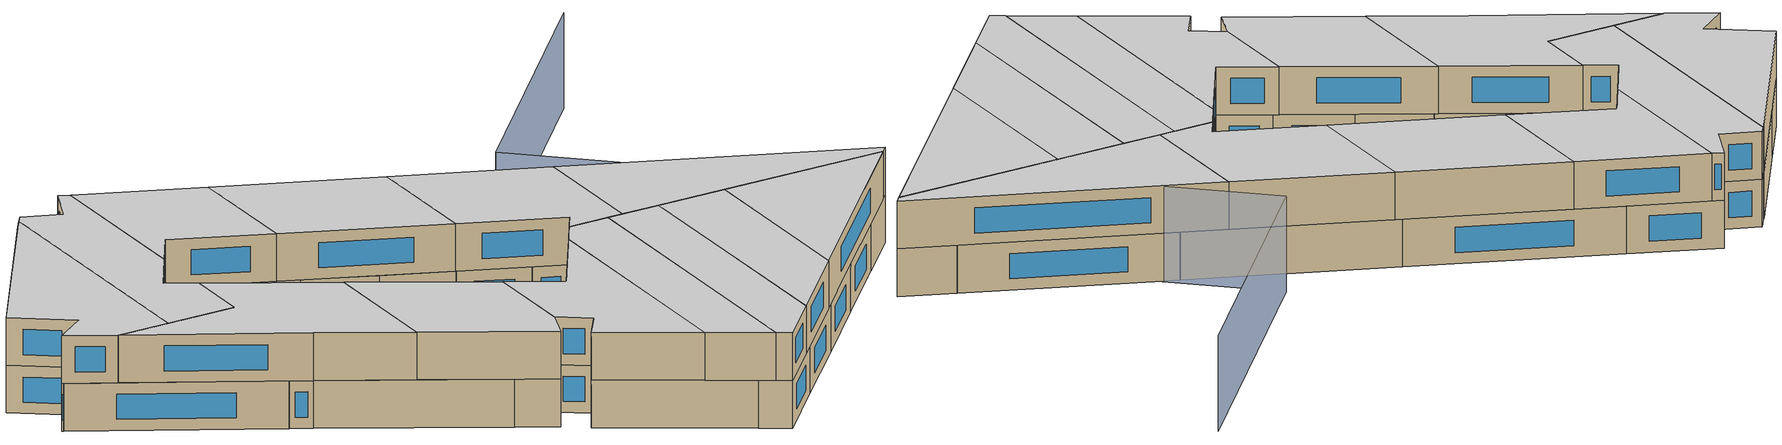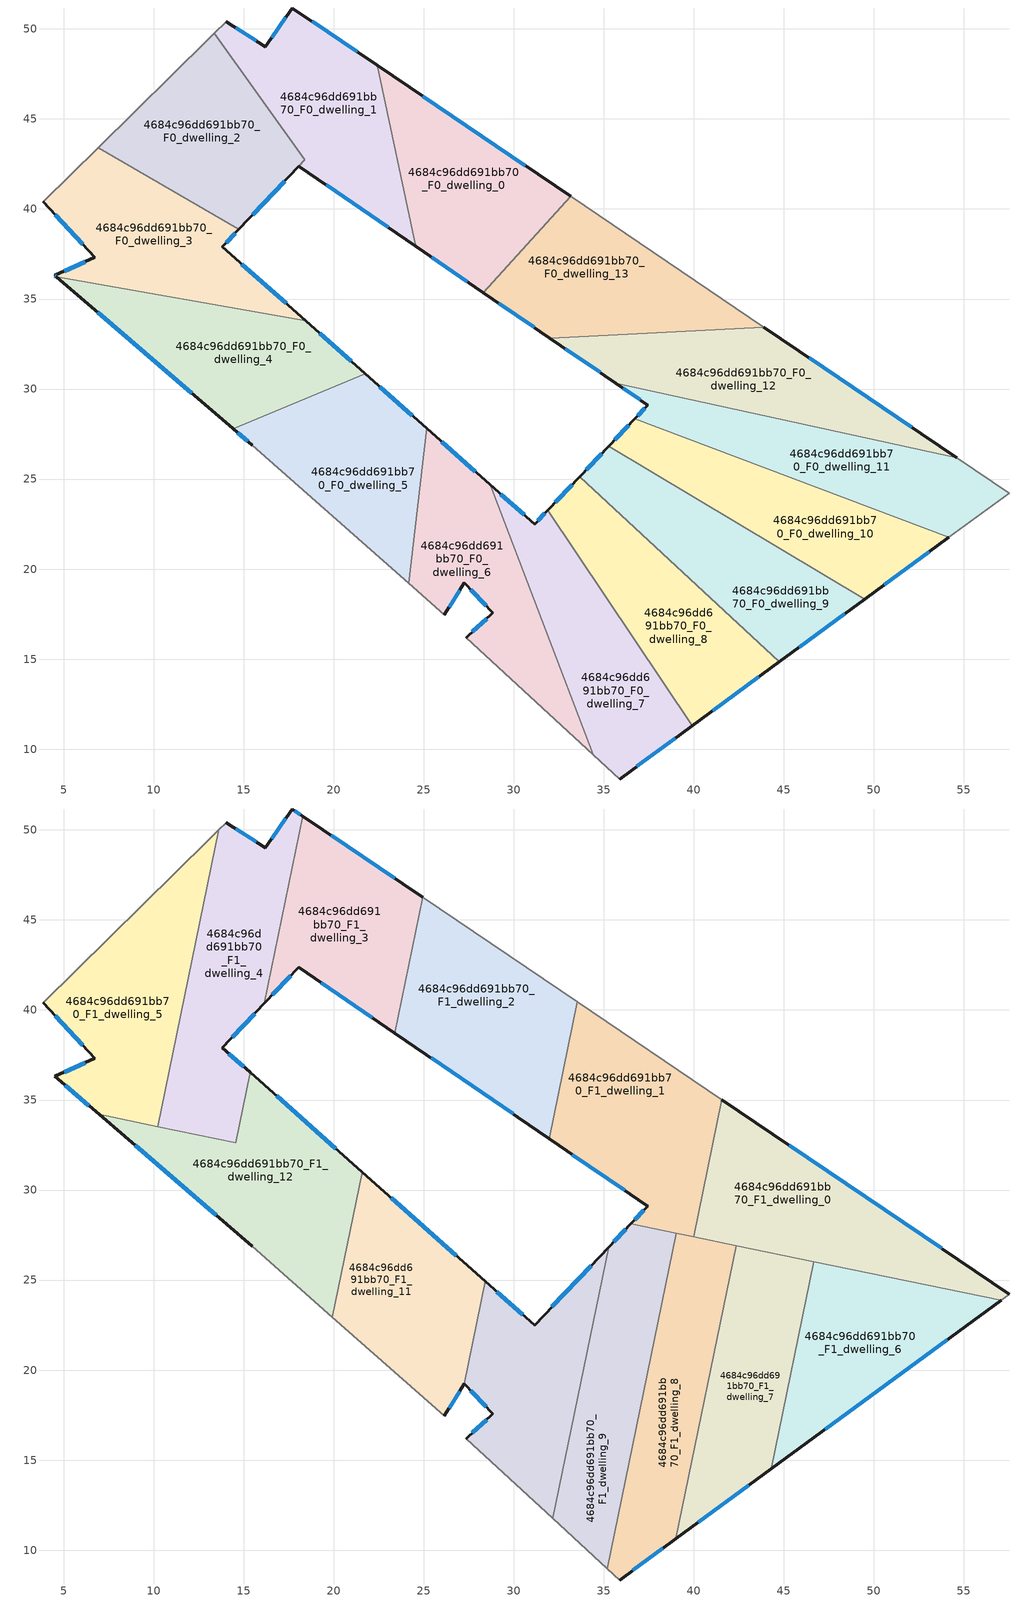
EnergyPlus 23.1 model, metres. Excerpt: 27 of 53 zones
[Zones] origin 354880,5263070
4684c96dd691bb70_F0_dwelling_0
 floor ground (EU_floor_Construction): 33.16,40.7 28.31,35.36 24.55,37.93 22.41,47.97 z0
 wall outside (EU_wall_Construction): 24.55,37.93 28.31,35.36 / 33.16,40.7 22.41,47.97 z0:3
 wall to 4684c96dd691bb70_F0_dwelling_1 (EU_wall_Construction): 22.41,47.97 24.55,37.93 z0:3
 wall to 4684c96dd691bb70_F0_dwelling_13 (EU_wall_Construction): 28.31,35.36 33.16,40.7 z0:3
 window (EU_Window_Construction): 25.44,37.33 27.42,35.96 / 30.64,42.41 24.94,46.26 z0.7:2.3
4684c96dd691bb70_F0_dwelling_1
 floor ground (EU_floor_Construction): 22.41,47.97 24.55,37.93 18.05,42.38 18.39,42.74 13.36,49.75 14.04,50.4 16.2,49.01 17.7,51.16 z0
 wall outside (EU_wall_Construction): 22.41,47.97 17.7,51.16 16.2,49.01 14.04,50.4 / 18.05,42.38 24.55,37.93 z0:3
 wall adiabatic (EU_wall_Construction): 14.04,50.4 13.36,49.75 z0:3
 wall to 4684c96dd691bb70_F0_dwelling_2 (EU_wall_Construction): 13.36,49.75 18.39,42.74 18.05,42.38 z0:3
 window (EU_Window_Construction): 15.7,49.33 14.55,50.07 / 17.35,50.66 16.55,49.51 / 21.31,48.72 18.8,50.41 / 19.58,41.33 23.03,38.97 z0.7:2.3
4684c96dd691bb70_F0_dwelling_10
 floor ground (EU_floor_Construction): 54.16,21.76 49.49,18.33 35.26,26.81 36.72,28.35 z0
 wall outside (EU_wall_Construction): 36.72,28.35 35.26,26.81 / 49.49,18.33 54.16,21.76 z0:3
 wall to 4684c96dd691bb70_F0_dwelling_11 (EU_wall_Construction): 54.16,21.76 36.72,28.35 z0:3
 wall to 4684c96dd691bb70_F0_dwelling_9 (EU_wall_Construction): 35.26,26.81 49.49,18.33 z0:3
 window (EU_Window_Construction): 36.38,27.99 35.6,27.17 / 50.58,19.14 53.06,20.96 z0.7:2.3
4684c96dd691bb70_F0_dwelling_11
 floor ground (EU_floor_Construction): 54.6,26.19 57.51,24.22 54.16,21.76 36.72,28.35 37.44,29.11 35.65,30.33 z0
 wall outside (EU_wall_Construction): 35.65,30.33 37.44,29.11 36.72,28.35 z0:3
 wall to 4684c96dd691bb70_F0_dwelling_12 (EU_wall_Construction): 54.6,26.19 35.65,30.33 z0:3
 wall adiabatic (EU_wall_Construction): 54.16,21.76 57.51,24.22 54.6,26.19 z0:3
 window (EU_Window_Construction): 37.27,28.93 36.89,28.53 / 36.07,30.05 37.02,29.4 z0.7:2.3
4684c96dd691bb70_F0_dwelling_12
 floor ground (EU_floor_Construction): 54.6,26.19 35.65,30.33 32.01,32.83 43.89,33.44 z0
 wall outside (EU_wall_Construction): 32.01,32.83 35.65,30.33 / 54.6,26.19 43.89,33.44 z0:3
 wall to 4684c96dd691bb70_F0_dwelling_13 (EU_wall_Construction): 43.89,33.44 32.01,32.83 z0:3
 window (EU_Window_Construction): 32.86,32.24 34.8,30.92 / 52.09,27.89 46.41,31.74 z0.7:2.3
4684c96dd691bb70_F0_dwelling_13
 floor ground (EU_floor_Construction): 43.89,33.44 32.01,32.83 28.31,35.36 33.16,40.7 z0
 wall outside (EU_wall_Construction): 28.31,35.36 32.01,32.83 z0:3
 wall adiabatic (EU_wall_Construction): 43.89,33.44 33.16,40.7 z0:3
 window (EU_Window_Construction): 29.17,34.77 31.14,33.42 z0.7:2.3
 ceiling adiabatic (EU_roof_Construction): 41.2,33.3 41.56,35.02 33.53,40.45 31.97,32.85 32.01,32.83 z3
4684c96dd691bb70_F0_dwelling_2
 floor ground (EU_floor_Construction): 13.36,49.75 18.39,42.74 14.73,38.87 6.91,43.4 13.06,49.46 z0
 wall outside (EU_wall_Construction): 14.73,38.87 18.05,42.38 z0:3
 wall to 4684c96dd691bb70_F0_dwelling_3 (EU_wall_Construction): 6.91,43.4 14.73,38.87 z0:3
 wall adiabatic (EU_wall_Construction): 13.36,49.75 13.06,49.46 6.91,43.4 z0:3
 window (EU_Window_Construction): 15.51,39.69 17.27,41.55 z0.7:2.3
4684c96dd691bb70_F0_dwelling_3
 floor ground (EU_floor_Construction): 14.73,38.87 13.82,37.9 18.44,33.79 4.59,36.24 4.5,36.32 6.72,37.31 3.87,40.4 6.91,43.4 z0
 wall outside (EU_wall_Construction): 3.87,40.4 6.72,37.31 4.5,36.32 4.59,36.24 / 18.44,33.79 13.82,37.9 14.73,38.87 z0:3
 wall adiabatic (EU_wall_Construction): 6.91,43.4 3.87,40.4 z0:3
 wall to 4684c96dd691bb70_F0_dwelling_4 (EU_wall_Construction): 4.59,36.24 18.44,33.79 z0:3
 window (EU_Window_Construction): 4.54,39.67 6.05,38.04 / 14.03,38.13 14.52,38.64 / 17.36,34.76 14.9,36.94 / 4.52,36.3 4.57,36.26 / 6.2,37.08 5.02,36.55 z0.7:2.3
4684c96dd691bb70_F0_dwelling_4
 floor ground (EU_floor_Construction): 18.44,33.79 21.75,30.85 14.43,27.78 4.59,36.24 z0
 wall outside (EU_wall_Construction): 21.75,30.85 18.44,33.79 / 4.59,36.24 14.43,27.78 z0:3
 wall to 4684c96dd691bb70_F0_dwelling_5 (EU_wall_Construction): 14.43,27.78 21.75,30.85 z0:3
 window (EU_Window_Construction): 20.97,31.54 19.22,33.1 / 6.9,34.26 12.12,29.77 z0.7:2.3
4684c96dd691bb70_F0_dwelling_5
 floor ground (EU_floor_Construction): 25.16,27.82 24.16,19.21 15.47,26.89 14.43,27.78 21.75,30.85 z0
 wall outside (EU_wall_Construction): 25.16,27.82 21.75,30.85 / 14.43,27.78 15.47,26.89 z0:3
 wall to 4684c96dd691bb70_F0_dwelling_6 (EU_wall_Construction): 24.16,19.21 25.16,27.82 z0:3
 wall adiabatic (EU_wall_Construction): 15.47,26.89 24.16,19.21 z0:3
 window (EU_Window_Construction): 24.36,28.53 22.55,30.14 / 14.67,27.57 15.22,27.1 z0.7:2.3
4684c96dd691bb70_F0_dwelling_6
 floor ground (EU_floor_Construction): 28.7,24.67 34.42,9.68 27.36,16.2 28.83,17.58 27.24,19.24 26.14,17.46 24.16,19.21 25.16,27.82 z0
 wall outside (EU_wall_Construction): 28.7,24.67 25.16,27.82 / 26.14,17.46 27.24,19.24 28.83,17.58 27.36,16.2 z0:3
 wall adiabatic (EU_wall_Construction): 24.16,19.21 26.14,17.46 / 27.36,16.2 34.42,9.68 z0:3
 wall to 4684c96dd691bb70_F0_dwelling_7 (EU_wall_Construction): 34.42,9.68 28.7,24.67 z0:3
 window (EU_Window_Construction): 27.87,25.41 25.99,27.08 / 28.48,17.26 27.7,16.52 / 27.62,18.85 28.46,17.97 / 26.4,17.88 26.98,18.82 z0.7:2.3
4684c96dd691bb70_F0_dwelling_7
 floor ground (EU_floor_Construction): 31.9,23.28 39.91,11.31 35.87,8.34 34.42,9.68 28.7,24.67 31.15,22.49 z0
 wall outside (EU_wall_Construction): 31.9,23.28 31.15,22.49 28.7,24.67 / 35.87,8.34 39.91,11.31 z0:3
 wall to 4684c96dd691bb70_F0_dwelling_8 (EU_wall_Construction): 39.91,11.31 31.9,23.28 z0:3
 wall adiabatic (EU_wall_Construction): 34.42,9.68 35.87,8.34 z0:3
 window (EU_Window_Construction): 30.58,23.01 29.28,24.16 / 31.72,23.09 31.33,22.68 / 36.82,9.04 38.96,10.61 z0.7:2.3
4684c96dd691bb70_F0_dwelling_8
 floor ground (EU_floor_Construction): 44.74,14.85 39.91,11.31 31.9,23.28 33.66,25.13 z0
 wall outside (EU_wall_Construction): 33.66,25.13 31.9,23.28 / 39.91,11.31 44.74,14.85 z0:3
 wall to 4684c96dd691bb70_F0_dwelling_9 (EU_wall_Construction): 44.74,14.85 33.66,25.13 z0:3
 window (EU_Window_Construction): 33.25,24.7 32.31,23.71 / 41.05,12.14 43.61,14.02 z0.7:2.3
4684c96dd691bb70_F0_dwelling_9
 floor ground (EU_floor_Construction): 49.49,18.33 44.74,14.85 33.66,25.13 35.26,26.81 z0
 wall outside (EU_wall_Construction): 35.26,26.81 33.66,25.13 / 44.74,14.85 49.49,18.33 z0:3
 window (EU_Window_Construction): 34.88,26.42 34.04,25.53 / 45.86,15.67 48.37,17.51 z0.7:2.3
4684c96dd691bb70_F1_dwelling_0
 floor to 4684c96dd691bb70_F0_dwelling_12 (EU_floor_Construction): 54.6,26.19 40.38,29.3 41.2,33.3 43.89,33.44 z3
 floor to 4684c96dd691bb70_F0_dwelling_11 (EU_floor_Construction): 54.6,26.19 57.51,24.22 57.06,23.89 39.99,27.4 40.38,29.3 z3
 floor to 4684c96dd691bb70_F0_dwelling_13 (EU_floor_Construction): 43.89,33.44 41.2,33.3 41.56,35.02 z3
 wall outside (EU_wall_Construction): 57.51,24.22 41.56,35.02 z3:6
 wall to 4684c96dd691bb70_F1_dwelling_1 (EU_wall_Construction): 41.56,35.02 39.99,27.4 z3:6
 wall adiabatic (EU_wall_Construction): 57.06,23.89 57.51,24.22 z3:6
 wall to 4684c96dd691bb70_F1_dwelling_6 (EU_wall_Construction): 46.66,26.03 57.06,23.89 z3:6
 wall to 4684c96dd691bb70_F1_dwelling_8 (EU_wall_Construction): 39.99,27.4 42.35,26.92 z3:6
 wall to 4684c96dd691bb70_F1_dwelling_7 (EU_wall_Construction): 42.35,26.92 46.66,26.03 z3:6
 window (EU_Window_Construction): 53.77,26.76 45.3,32.48 z3.7:5.3
 ceiling to 4684c96dd691bb70_F2_dwelling_0 (EU_floor_Construction): 57.51,24.22 41.56,35.02 39.99,27.4 57.06,23.89 z6
4684c96dd691bb70_F1_dwelling_1
 floor adiabatic (EU_floor_Construction): 41.56,35.02 41.2,33.3 32.01,32.83 31.97,32.85 33.53,40.45 z3
 floor to 4684c96dd691bb70_F0_dwelling_12 (EU_floor_Construction): 41.2,33.3 40.38,29.3 35.65,30.33 32.01,32.83 z3
 floor to 4684c96dd691bb70_F0_dwelling_11 (EU_floor_Construction): 40.38,29.3 39.99,27.4 38.31,27.75 36.72,28.35 37.44,29.11 35.65,30.33 z3
 floor to 4684c96dd691bb70_F0_dwelling_10 (EU_floor_Construction): 38.31,27.75 36.5,28.12 36.72,28.35 z3
 wall outside (EU_wall_Construction): 31.97,32.85 37.44,29.11 36.5,28.12 z3:6
 wall to 4684c96dd691bb70_F1_dwelling_2 (EU_wall_Construction): 33.53,40.45 31.97,32.85 z3:6
 wall adiabatic (EU_wall_Construction): 41.56,35.02 33.53,40.45 z3:6
 wall to 4684c96dd691bb70_F1_dwelling_9 (EU_wall_Construction): 36.5,28.12 39.01,27.6 z3:6
 wall to 4684c96dd691bb70_F1_dwelling_8 (EU_wall_Construction): 39.01,27.6 39.99,27.4 z3:6
 window (EU_Window_Construction): 37.22,28.88 36.72,28.35 / 33.26,31.97 36.16,29.99 z3.7:5.3
 ceiling to 4684c96dd691bb70_F2_dwelling_1 (EU_floor_Construction): 39.99,27.4 41.56,35.02 33.53,40.45 31.97,32.85 37.44,29.11 36.5,28.12 z6
4684c96dd691bb70_F1_dwelling_10
 floor to 4684c96dd691bb70_F0_dwelling_6 (EU_floor_Construction): 28.7,24.67 32.68,14.26 32.16,11.76 27.36,16.2 28.83,17.58 27.24,19.24 28.41,24.93 z3
 floor to 4684c96dd691bb70_F0_dwelling_7 (EU_floor_Construction): 31.9,23.28 33.91,20.26 32.68,14.26 28.7,24.67 31.15,22.49 z3
 floor to 4684c96dd691bb70_F0_dwelling_8 (EU_floor_Construction): 34.71,24.15 33.91,20.26 31.9,23.28 33.66,25.13 z3
 floor to 4684c96dd691bb70_F0_dwelling_9 (EU_floor_Construction): 35.26,26.81 34.71,24.15 33.66,25.13 z3
 wall outside (EU_wall_Construction): 27.24,19.24 28.83,17.58 27.36,16.2 / 35.26,26.82 31.15,22.49 28.41,24.93 z3:6
 wall adiabatic (EU_wall_Construction): 27.36,16.2 32.16,11.76 z3:6
 wall to 4684c96dd691bb70_F1_dwelling_11 (EU_wall_Construction): 28.41,24.93 27.24,19.24 z3:6
 wall to 4684c96dd691bb70_F1_dwelling_9 (EU_wall_Construction): 32.16,11.76 35.26,26.82 z3:6
 window (EU_Window_Construction): 28.48,17.26 27.7,16.52 / 27.62,18.85 28.46,17.97 / 30.51,23.07 29.06,24.36 / 34.3,25.8 32.12,23.51 z3.7:5.3
 ceiling to 4684c96dd691bb70_F2_dwelling_10 (EU_floor_Construction): 32.16,11.76 35.26,26.82 31.15,22.49 28.41,24.93 27.24,19.24 28.83,17.58 27.36,16.2 z6
4684c96dd691bb70_F1_dwelling_11
 floor to 4684c96dd691bb70_F0_dwelling_5 (EU_floor_Construction): 25.16,27.82 24.16,19.21 19.93,22.95 21.54,30.76 21.75,30.85 z3
 floor to 4684c96dd691bb70_F0_dwelling_6 (EU_floor_Construction): 28.41,24.93 27.24,19.24 26.14,17.46 24.16,19.21 25.16,27.82 z3
 floor to 4684c96dd691bb70_F0_dwelling_4 (EU_floor_Construction): 21.75,30.85 21.54,30.76 21.59,31 z3
 wall outside (EU_wall_Construction): 28.41,24.93 21.59,31 / 26.14,17.46 27.24,19.24 z3:6
 wall adiabatic (EU_wall_Construction): 19.93,22.95 26.14,17.46 z3:6
 wall to 4684c96dd691bb70_F1_dwelling_12 (EU_wall_Construction): 21.59,31 19.93,22.95 z3:6
 window (EU_Window_Construction): 26.81,26.35 23.19,29.57 / 26.4,17.88 26.98,18.82 z3.7:5.3
 ceiling to 4684c96dd691bb70_F2_dwelling_11 (EU_floor_Construction): 27.24,19.24 28.41,24.93 21.59,31 19.93,22.95 26.14,17.46 z6
4684c96dd691bb70_F1_dwelling_12
 floor to 4684c96dd691bb70_F0_dwelling_4 (EU_floor_Construction): 18.44,33.79 21.59,31 21.54,30.76 14.43,27.78 6.97,34.2 14.56,32.63 14.93,34.42 z3
 floor to 4684c96dd691bb70_F0_dwelling_5 (EU_floor_Construction): 21.54,30.76 19.93,22.95 15.47,26.89 14.43,27.78 z3
 floor to 4684c96dd691bb70_F0_dwelling_3 (EU_floor_Construction): 18.44,33.79 14.93,34.42 15.36,36.53 z3
 wall outside (EU_wall_Construction): 6.97,34.2 15.47,26.89 / 21.59,31 15.36,36.53 z3:6
 wall to 4684c96dd691bb70_F1_dwelling_4 (EU_wall_Construction): 15.36,36.53 14.56,32.63 10.24,33.52 z3:6
 wall adiabatic (EU_wall_Construction): 15.47,26.89 19.93,22.95 z3:6
 wall to 4684c96dd691bb70_F1_dwelling_5 (EU_wall_Construction): 10.24,33.52 6.97,34.2 z3:6
 window (EU_Window_Construction): 8.96,32.48 13.47,28.6 / 20.12,32.3 16.82,35.23 z3.7:5.3
 ceiling to 4684c96dd691bb70_F2_dwelling_12 (EU_floor_Construction): 19.93,22.95 21.59,31 15.36,36.53 14.56,32.63 6.97,34.2 15.47,26.89 z6
4684c96dd691bb70_F1_dwelling_2
 floor to 4684c96dd691bb70_F0_dwelling_0 (EU_floor_Construction): 33.16,40.7 28.31,35.36 24.55,37.93 23.88,41.09 24.95,46.26 z3
 floor to 4684c96dd691bb70_F0_dwelling_1 (EU_floor_Construction): 23.88,41.09 24.55,37.93 23.4,38.72 z3
 floor to 4684c96dd691bb70_F0_dwelling_13 (EU_floor_Construction): 33.53,40.45 31.97,32.85 28.31,35.36 33.16,40.7 z3
 wall outside (EU_wall_Construction): 23.4,38.72 31.97,32.85 z3:6
 wall to 4684c96dd691bb70_F1_dwelling_3 (EU_wall_Construction): 24.95,46.26 23.4,38.72 z3:6
 wall adiabatic (EU_wall_Construction): 33.53,40.45 24.95,46.26 z3:6
 window (EU_Window_Construction): 25.41,37.34 29.96,34.23 z3.7:5.3
 ceiling to 4684c96dd691bb70_F2_dwelling_2 (EU_floor_Construction): 31.97,32.85 33.53,40.45 24.95,46.26 23.4,38.72 z6
4684c96dd691bb70_F1_dwelling_3
 floor to 4684c96dd691bb70_F0_dwelling_1 (EU_floor_Construction): 22.41,47.97 23.88,41.09 23.4,38.72 18.05,42.38 18.39,42.74 17.03,44.64 18.29,50.76 z3
 floor to 4684c96dd691bb70_F0_dwelling_0 (EU_floor_Construction): 24.95,46.26 23.88,41.09 22.41,47.97 z3
 floor to 4684c96dd691bb70_F0_dwelling_2 (EU_floor_Construction): 17.03,44.64 18.39,42.74 16.15,40.37 z3
 wall outside (EU_wall_Construction): 16.15,40.37 18.05,42.38 23.4,38.72 / 24.95,46.26 18.29,50.76 z3:6
 wall to 4684c96dd691bb70_F1_dwelling_4 (EU_wall_Construction): 18.29,50.76 16.15,40.37 z3:6
 window (EU_Window_Construction): 16.6,40.84 17.61,41.91 / 23.38,47.31 19.85,49.7 / 19.31,41.52 22.14,39.58 z3.7:5.3
 ceiling to 4684c96dd691bb70_F2_dwelling_3 (EU_floor_Construction): 23.4,38.72 24.95,46.26 18.29,50.76 16.15,40.37 18.05,42.38 z6
4684c96dd691bb70_F1_dwelling_4
 floor to 4684c96dd691bb70_F0_dwelling_2 (EU_floor_Construction): 13.53,49.53 17.03,44.64 16.15,40.37 14.73,38.87 11.7,40.62 z3
 floor to 4684c96dd691bb70_F0_dwelling_1 (EU_floor_Construction): 18.29,50.76 17.03,44.64 13.53,49.53 13.63,50 14.04,50.4 16.2,49.01 17.7,51.16 z3
 floor to 4684c96dd691bb70_F0_dwelling_3 (EU_floor_Construction): 14.73,38.87 13.82,37.9 15.36,36.53 14.93,34.42 10.58,35.18 11.7,40.62 z3
 floor to 4684c96dd691bb70_F0_dwelling_4 (EU_floor_Construction): 14.93,34.42 14.56,32.63 10.24,33.52 10.58,35.18 z3
 wall outside (EU_wall_Construction): 18.29,50.76 17.7,51.16 16.2,49.01 14.04,50.4 / 15.36,36.53 13.82,37.9 16.15,40.37 z3:6
 wall to 4684c96dd691bb70_F1_dwelling_5 (EU_wall_Construction): 13.63,50 10.24,33.52 z3:6
 wall adiabatic (EU_wall_Construction): 14.04,50.4 13.63,50 z3:6
 window (EU_Window_Construction): 18.15,50.86 17.84,51.07 / 14.37,38.48 15.6,39.79 / 15,36.85 14.18,37.58 / 15.7,49.33 14.55,50.07 / 17.35,50.66 16.55,49.51 z3.7:5.3
 ceiling to 4684c96dd691bb70_F2_dwelling_4 (EU_floor_Construction): 14.56,32.63 15.36,36.53 13.82,37.9 16.15,40.37 18.29,50.76 17.7,51.16 16.2,49.01 14.04,50.4 13.63,50 10.24,33.52 z6
4684c96dd691bb70_F1_dwelling_5
 floor to 4684c96dd691bb70_F0_dwelling_3 (EU_floor_Construction): 11.7,40.62 10.58,35.18 4.59,36.24 4.5,36.32 6.72,37.31 3.87,40.4 6.91,43.4 z3
 floor to 4684c96dd691bb70_F0_dwelling_4 (EU_floor_Construction): 10.58,35.18 10.24,33.52 6.97,34.2 4.59,36.24 z3
 floor to 4684c96dd691bb70_F0_dwelling_2 (EU_floor_Construction): 13.37,49.75 13.53,49.53 11.7,40.62 6.91,43.4 13.06,49.46 z3
 floor to 4684c96dd691bb70_F0_dwelling_1 (EU_floor_Construction): 13.63,50 13.53,49.53 13.37,49.75 z3
 wall outside (EU_wall_Construction): 3.87,40.4 6.72,37.31 4.5,36.32 6.97,34.2 z3:6
 wall adiabatic (EU_wall_Construction): 13.63,50 13.06,49.46 3.87,40.4 z3:6
 window (EU_Window_Construction): 5.08,35.82 6.39,34.7 / 6.2,37.08 5.02,36.55 / 4.54,39.67 6.05,38.04 z3.7:5.3
 ceiling to 4684c96dd691bb70_F2_dwelling_5 (EU_floor_Construction): 10.24,33.52 13.63,50 13.06,49.46 3.87,40.4 6.72,37.31 4.5,36.32 6.97,34.2 z6
4684c96dd691bb70_F1_dwelling_6
 floor to 4684c96dd691bb70_F0_dwelling_10 (EU_floor_Construction): 54.16,21.76 49.49,18.33 45.56,20.67 46.38,24.7 z3
 floor to 4684c96dd691bb70_F0_dwelling_11 (EU_floor_Construction): 57.06,23.89 54.16,21.76 46.38,24.7 46.66,26.03 z3
 floor to 4684c96dd691bb70_F0_dwelling_9 (EU_floor_Construction): 49.49,18.33 44.74,14.85 44.42,15.15 45.56,20.67 z3
 floor to 4684c96dd691bb70_F0_dwelling_8 (EU_floor_Construction): 44.74,14.85 44.29,14.52 44.42,15.15 z3
 wall outside (EU_wall_Construction): 44.29,14.52 57.06,23.89 z3:6
 wall to 4684c96dd691bb70_F1_dwelling_7 (EU_wall_Construction): 46.66,26.03 44.29,14.52 z3:6
 window (EU_Window_Construction): 47.29,16.72 54.06,21.69 z3.7:5.3
 ceiling to 4684c96dd691bb70_F2_dwelling_6 (EU_floor_Construction): 57.06,23.89 46.66,26.03 44.29,14.52 z6
4684c96dd691bb70_F1_dwelling_7
 floor to 4684c96dd691bb70_F0_dwelling_11 (EU_floor_Construction): 46.66,26.03 46.38,24.7 42.22,26.27 42.35,26.92 z3
 floor to 4684c96dd691bb70_F0_dwelling_9 (EU_floor_Construction): 45.56,20.67 44.42,15.15 40.65,18.65 41.55,23.06 z3
 floor to 4684c96dd691bb70_F0_dwelling_8 (EU_floor_Construction): 44.42,15.15 44.29,14.52 39.91,11.31 39.32,12.2 40.65,18.65 z3
 floor to 4684c96dd691bb70_F0_dwelling_10 (EU_floor_Construction): 46.38,24.7 45.56,20.67 41.55,23.06 42.22,26.27 z3
 floor to 4684c96dd691bb70_F0_dwelling_7 (EU_floor_Construction): 39.32,12.2 39.91,11.31 39,10.64 z3
 wall outside (EU_wall_Construction): 39,10.64 44.29,14.52 z3:6
 wall to 4684c96dd691bb70_F1_dwelling_8 (EU_wall_Construction): 42.35,26.92 39,10.64 z3:6
 window (EU_Window_Construction): 40.24,11.55 43.05,13.61 z3.7:5.3
 ceiling to 4684c96dd691bb70_F2_dwelling_7 (EU_floor_Construction): 44.29,14.52 46.66,26.03 42.35,26.92 39,10.64 z6
4684c96dd691bb70_F1_dwelling_8
 floor to 4684c96dd691bb70_F0_dwelling_8 (EU_floor_Construction): 40.65,18.65 39.32,12.2 36.66,16.17 37.73,21.36 z3
 floor to 4684c96dd691bb70_F0_dwelling_7 (EU_floor_Construction): 36.66,16.17 39.32,12.2 39,10.64 35.87,8.34 35.18,8.98 z3
 floor to 4684c96dd691bb70_F0_dwelling_9 (EU_floor_Construction): 41.55,23.06 40.65,18.65 37.73,21.36 38.46,24.91 z3
 floor to 4684c96dd691bb70_F0_dwelling_10 (EU_floor_Construction): 42.22,26.27 41.55,23.06 38.46,24.91 38.99,27.49 z3
 floor to 4684c96dd691bb70_F0_dwelling_11 (EU_floor_Construction): 42.35,26.92 42.22,26.27 38.99,27.49 39.01,27.6 z3
 wall outside (EU_wall_Construction): 35.87,8.34 39,10.64 z3:6
 wall adiabatic (EU_wall_Construction): 35.18,8.98 35.87,8.34 z3:6
 wall to 4684c96dd691bb70_F1_dwelling_9 (EU_wall_Construction): 39.01,27.6 35.18,8.98 z3:6
 window (EU_Window_Construction): 36.61,8.88 38.26,10.1 z3.7:5.3
 ceiling to 4684c96dd691bb70_F2_dwelling_8 (EU_floor_Construction): 39,10.64 42.35,26.92 39.01,27.6 35.18,8.98 35.87,8.34 z6
4684c96dd691bb70_F1_dwelling_9
 floor to 4684c96dd691bb70_F0_dwelling_7 (EU_floor_Construction): 33.91,20.26 36.66,16.17 35.18,8.98 34.42,9.68 32.68,14.26 z3
 floor to 4684c96dd691bb70_F0_dwelling_6 (EU_floor_Construction): 32.68,14.26 34.42,9.68 32.16,11.76 z3
 floor to 4684c96dd691bb70_F0_dwelling_8 (EU_floor_Construction): 37.73,21.36 36.66,16.17 33.91,20.26 34.71,24.15 z3
 floor to 4684c96dd691bb70_F0_dwelling_9 (EU_floor_Construction): 38.46,24.91 37.73,21.36 34.71,24.15 35.26,26.81 z3
 floor to 4684c96dd691bb70_F0_dwelling_10 (EU_floor_Construction): 38.99,27.49 38.46,24.91 35.26,26.81 36.5,28.12 38.31,27.75 z3
 floor to 4684c96dd691bb70_F0_dwelling_11 (EU_floor_Construction): 39.01,27.6 38.99,27.49 38.31,27.75 z3
 wall outside (EU_wall_Construction): 36.5,28.12 35.26,26.82 z3:6
 wall adiabatic (EU_wall_Construction): 32.16,11.76 35.18,8.98 z3:6
 window (EU_Window_Construction): 36.21,27.82 35.55,27.12 z3.7:5.3
 ceiling to 4684c96dd691bb70_F2_dwelling_9 (EU_floor_Construction): 35.18,8.98 39.01,27.6 36.5,28.12 35.26,26.82 32.16,11.76 z6
shading: 53.43,21.21 40.47,38.77 / 40.47,38.77 56.73,50.77 z0:6
[Building]
EU S2 Campaign: North Axis=0; Terrain=City; Solar Distribution=FullExterior
[Site:Location]
Budapest.Ferenc.Liszt.Intl.AP: Latitude=47.437; Longitude=19.256; Time Zone=1; Elevation=185
[SizingPeriod:WeatherFileDays]
AnnualSizingPeriod: Begin Month=1; Begin Day of Month=1; End Month=12; End Day of Month=31; Day of Week for Start Day=Monday; Use Weather File Daylight Saving Period=No; Use Weather File Rain and Snow Indicators=No
[MATERIAL]
EU_InternalMass_Material: Roughness=MediumRough; Thickness=0.1; Conductivity=1; Density=1800; Specific Heat=900; Thermal Absorptance=0.9; Solar Absorptance=0.7; Visible Absorptance=0.7
[MATERIAL:NOMASS] Roughness=MediumRough; Thermal Absorptance=0.9; Solar Absorptance=0.7; Visible Absorptance=0.7
Name | Thermal Resistance
EU_wall_NoMass | 0.832559
EU_roof_NoMass | 1.39638
EU_floor_NoMass | 0.872794
[WINDOWMATERIAL:SIMPLEGLAZINGSYSTEM]
EU_Window_SimpleGlazing: UFactor=2.79869; Solar Heat Gain Coefficient=0.75; Visible Transmittance=0.75
[CONSTRUCTION]
EU_wall_Construction: EU_wall_NoMass
EU_roof_Construction: EU_roof_NoMass
EU_floor_Construction: EU_floor_NoMass
EU_Window_Construction: EU_Window_SimpleGlazing
EU_InternalMass_Construction: EU_InternalMass_Material
[ZONE] Type=1; Multiplier=1; Ceiling Height=autocalculate; Floor Area=autocalculate; Part of Total Floor Area=Yes
Name | Volume
4684c96dd691bb70_F0_dwelling_0 | 187.267
4684c96dd691bb70_F1_dwelling_0 | 218.485
4684c96dd691bb70_F0_dwelling_1 | 188.312
4684c96dd691bb70_F1_dwelling_1 | 214.995
4684c96dd691bb70_F0_dwelling_10 | 187.293
4684c96dd691bb70_F1_dwelling_10 | 182.486
4684c96dd691bb70_F0_dwelling_11 | 187.283
4684c96dd691bb70_F1_dwelling_11 | 192.087
4684c96dd691bb70_F0_dwelling_12 | 187.294
4684c96dd691bb70_F1_dwelling_12 | 228.372
4684c96dd691bb70_F0_dwelling_13 | 187.285
4684c96dd691bb70_F0_dwelling_2 | 186.216
4684c96dd691bb70_F1_dwelling_2 | 222.014
4684c96dd691bb70_F0_dwelling_3 | 187.291
4684c96dd691bb70_F1_dwelling_3 | 177.365
4684c96dd691bb70_F0_dwelling_4 | 187.248
4684c96dd691bb70_F1_dwelling_4 | 218.488
4684c96dd691bb70_F0_dwelling_5 | 187.321
4684c96dd691bb70_F1_dwelling_5 | 218.498
4684c96dd691bb70_F0_dwelling_6 | 187.262
4684c96dd691bb70_F1_dwelling_6 | 187.28
4684c96dd691bb70_F0_dwelling_7 | 187.234
4684c96dd691bb70_F1_dwelling_7 | 187.292
4684c96dd691bb70_F0_dwelling_8 | 187.311
4684c96dd691bb70_F1_dwelling_8 | 187.276
4684c96dd691bb70_F0_dwelling_9 | 187.245
4684c96dd691bb70_F1_dwelling_9 | 187.27
[INTERNALMASS] Construction=EU_InternalMass_Construction
Name | Zone or ZoneList | Surface Area
4684c96dd691bb70_F0_dwelling_0_EU_InternalMass | 4684c96dd691bb70_F0_dwelling_0 | 62.4223
4684c96dd691bb70_F0_dwelling_1_EU_InternalMass | 4684c96dd691bb70_F0_dwelling_1 | 62.7719
4684c96dd691bb70_F0_dwelling_2_EU_InternalMass | 4684c96dd691bb70_F0_dwelling_2 | 62.0859
4684c96dd691bb70_F0_dwelling_3_EU_InternalMass | 4684c96dd691bb70_F0_dwelling_3 | 62.4303
4684c96dd691bb70_F0_dwelling_4_EU_InternalMass | 4684c96dd691bb70_F0_dwelling_4 | 62.4159
4684c96dd691bb70_F0_dwelling_5_EU_InternalMass | 4684c96dd691bb70_F0_dwelling_5 | 62.4405
4684c96dd691bb70_F0_dwelling_6_EU_InternalMass | 4684c96dd691bb70_F0_dwelling_6 | 62.4206
4684c96dd691bb70_F0_dwelling_7_EU_InternalMass | 4684c96dd691bb70_F0_dwelling_7 | 62.4116
4684c96dd691bb70_F0_dwelling_8_EU_InternalMass | 4684c96dd691bb70_F0_dwelling_8 | 62.437
4684c96dd691bb70_F0_dwelling_9_EU_InternalMass | 4684c96dd691bb70_F0_dwelling_9 | 62.4149
4684c96dd691bb70_F0_dwelling_10_EU_InternalMass | 4684c96dd691bb70_F0_dwelling_10 | 62.4312
4684c96dd691bb70_F0_dwelling_11_EU_InternalMass | 4684c96dd691bb70_F0_dwelling_11 | 62.4274
4684c96dd691bb70_F0_dwelling_12_EU_InternalMass | 4684c96dd691bb70_F0_dwelling_12 | 62.4312
4684c96dd691bb70_F0_dwelling_13_EU_InternalMass | 4684c96dd691bb70_F0_dwelling_13 | 62.4284
4684c96dd691bb70_F1_dwelling_0_EU_InternalMass | 4684c96dd691bb70_F1_dwelling_0 | 72.8281
4684c96dd691bb70_F1_dwelling_1_EU_InternalMass | 4684c96dd691bb70_F1_dwelling_1 | 71.6655
4684c96dd691bb70_F1_dwelling_2_EU_InternalMass | 4684c96dd691bb70_F1_dwelling_2 | 74.0048
4684c96dd691bb70_F1_dwelling_3_EU_InternalMass | 4684c96dd691bb70_F1_dwelling_3 | 59.1219
4684c96dd691bb70_F1_dwelling_4_EU_InternalMass | 4684c96dd691bb70_F1_dwelling_4 | 72.829
4684c96dd691bb70_F1_dwelling_5_EU_InternalMass | 4684c96dd691bb70_F1_dwelling_5 | 72.8325
4684c96dd691bb70_F1_dwelling_6_EU_InternalMass | 4684c96dd691bb70_F1_dwelling_6 | 62.4267
4684c96dd691bb70_F1_dwelling_7_EU_InternalMass | 4684c96dd691bb70_F1_dwelling_7 | 62.4309
4684c96dd691bb70_F1_dwelling_8_EU_InternalMass | 4684c96dd691bb70_F1_dwelling_8 | 62.4252
4684c96dd691bb70_F1_dwelling_9_EU_InternalMass | 4684c96dd691bb70_F1_dwelling_9 | 62.4234
4684c96dd691bb70_F1_dwelling_10_EU_InternalMass | 4684c96dd691bb70_F1_dwelling_10 | 60.8289
4684c96dd691bb70_F1_dwelling_11_EU_InternalMass | 4684c96dd691bb70_F1_dwelling_11 | 64.0291
4684c96dd691bb70_F1_dwelling_12_EU_InternalMass | 4684c96dd691bb70_F1_dwelling_12 | 76.1239
[OTHEREQUIPMENT] Fuel Type=Electricity; Design Level Calculation Method=Watts/Area; Power per Zone Floor Area=1; Fraction Latent=0; Fraction Radiant=0; Fraction Lost=0; Carbon Dioxide Generation Rate=0; EndUse Subcategory=EU_Step8_InternalGains
Name | Zone or ZoneList or Space or SpaceList | Schedule
EU_Step8_InternalGain_4684c96dd691bb70_F0_dwelling_0_f000 | 4684c96dd691bb70_F0_dwelling_0 | EU_Step8_GainSchedule_4684c96dd691bb70_F0_dwelling_0_f000
EU_Step8_InternalGain_4684c96dd691bb70_F0_dwelling_1_f000 | 4684c96dd691bb70_F0_dwelling_1 | EU_Step8_GainSchedule_4684c96dd691bb70_F0_dwelling_1_f000
EU_Step8_InternalGain_4684c96dd691bb70_F0_dwelling_2_f000 | 4684c96dd691bb70_F0_dwelling_2 | EU_Step8_GainSchedule_4684c96dd691bb70_F0_dwelling_2_f000
EU_Step8_InternalGain_4684c96dd691bb70_F0_dwelling_3_f000 | 4684c96dd691bb70_F0_dwelling_3 | EU_Step8_GainSchedule_4684c96dd691bb70_F0_dwelling_3_f000
EU_Step8_InternalGain_4684c96dd691bb70_F0_dwelling_4_f000 | 4684c96dd691bb70_F0_dwelling_4 | EU_Step8_GainSchedule_4684c96dd691bb70_F0_dwelling_4_f000
EU_Step8_InternalGain_4684c96dd691bb70_F0_dwelling_5_f000 | 4684c96dd691bb70_F0_dwelling_5 | EU_Step8_GainSchedule_4684c96dd691bb70_F0_dwelling_5_f000
EU_Step8_InternalGain_4684c96dd691bb70_F0_dwelling_6_f000 | 4684c96dd691bb70_F0_dwelling_6 | EU_Step8_GainSchedule_4684c96dd691bb70_F0_dwelling_6_f000
EU_Step8_InternalGain_4684c96dd691bb70_F0_dwelling_7_f000 | 4684c96dd691bb70_F0_dwelling_7 | EU_Step8_GainSchedule_4684c96dd691bb70_F0_dwelling_7_f000
EU_Step8_InternalGain_4684c96dd691bb70_F0_dwelling_8_f000 | 4684c96dd691bb70_F0_dwelling_8 | EU_Step8_GainSchedule_4684c96dd691bb70_F0_dwelling_8_f000
EU_Step8_InternalGain_4684c96dd691bb70_F0_dwelling_9_f000 | 4684c96dd691bb70_F0_dwelling_9 | EU_Step8_GainSchedule_4684c96dd691bb70_F0_dwelling_9_f000
EU_Step8_InternalGain_4684c96dd691bb70_F0_dwelling_10_f000 | 4684c96dd691bb70_F0_dwelling_10 | EU_Step8_GainSchedule_4684c96dd691bb70_F0_dwelling_10_f000
EU_Step8_InternalGain_4684c96dd691bb70_F0_dwelling_11_f000 | 4684c96dd691bb70_F0_dwelling_11 | EU_Step8_GainSchedule_4684c96dd691bb70_F0_dwelling_11_f000
EU_Step8_InternalGain_4684c96dd691bb70_F0_dwelling_12_f000 | 4684c96dd691bb70_F0_dwelling_12 | EU_Step8_GainSchedule_4684c96dd691bb70_F0_dwelling_12_f000
EU_Step8_InternalGain_4684c96dd691bb70_F0_dwelling_13_f000 | 4684c96dd691bb70_F0_dwelling_13 | EU_Step8_GainSchedule_4684c96dd691bb70_F0_dwelling_13_f000
EU_Step8_InternalGain_4684c96dd691bb70_F1_dwelling_0_f000 | 4684c96dd691bb70_F1_dwelling_0 | EU_Step8_GainSchedule_4684c96dd691bb70_F1_dwelling_0_f000
EU_Step8_InternalGain_4684c96dd691bb70_F1_dwelling_1_f000 | 4684c96dd691bb70_F1_dwelling_1 | EU_Step8_GainSchedule_4684c96dd691bb70_F1_dwelling_1_f000
EU_Step8_InternalGain_4684c96dd691bb70_F1_dwelling_2_f000 | 4684c96dd691bb70_F1_dwelling_2 | EU_Step8_GainSchedule_4684c96dd691bb70_F1_dwelling_2_f000
EU_Step8_InternalGain_4684c96dd691bb70_F1_dwelling_3_f000 | 4684c96dd691bb70_F1_dwelling_3 | EU_Step8_GainSchedule_4684c96dd691bb70_F1_dwelling_3_f000
EU_Step8_InternalGain_4684c96dd691bb70_F1_dwelling_4_f000 | 4684c96dd691bb70_F1_dwelling_4 | EU_Step8_GainSchedule_4684c96dd691bb70_F1_dwelling_4_f000
EU_Step8_InternalGain_4684c96dd691bb70_F1_dwelling_5_f000 | 4684c96dd691bb70_F1_dwelling_5 | EU_Step8_GainSchedule_4684c96dd691bb70_F1_dwelling_5_f000
EU_Step8_InternalGain_4684c96dd691bb70_F1_dwelling_6_f000 | 4684c96dd691bb70_F1_dwelling_6 | EU_Step8_GainSchedule_4684c96dd691bb70_F1_dwelling_6_f000
EU_Step8_InternalGain_4684c96dd691bb70_F1_dwelling_7_f000 | 4684c96dd691bb70_F1_dwelling_7 | EU_Step8_GainSchedule_4684c96dd691bb70_F1_dwelling_7_f000
EU_Step8_InternalGain_4684c96dd691bb70_F1_dwelling_8_f000 | 4684c96dd691bb70_F1_dwelling_8 | EU_Step8_GainSchedule_4684c96dd691bb70_F1_dwelling_8_f000
EU_Step8_InternalGain_4684c96dd691bb70_F1_dwelling_9_f000 | 4684c96dd691bb70_F1_dwelling_9 | EU_Step8_GainSchedule_4684c96dd691bb70_F1_dwelling_9_f000
EU_Step8_InternalGain_4684c96dd691bb70_F1_dwelling_10_f000 | 4684c96dd691bb70_F1_dwelling_10 | EU_Step8_GainSchedule_4684c96dd691bb70_F1_dwelling_10_f000
EU_Step8_InternalGain_4684c96dd691bb70_F1_dwelling_11_f000 | 4684c96dd691bb70_F1_dwelling_11 | EU_Step8_GainSchedule_4684c96dd691bb70_F1_dwelling_11_f000
EU_Step8_InternalGain_4684c96dd691bb70_F1_dwelling_12_f000 | 4684c96dd691bb70_F1_dwelling_12 | EU_Step8_GainSchedule_4684c96dd691bb70_F1_dwelling_12_f000
[ZONEVENTILATION:DESIGNFLOWRATE] Schedule=EU_AlwaysOn; Design Flow Rate Calculation Method=AirChanges/Hour; Air Changes per Hour=0.475469; Ventilation Type=Natural; Fan Pressure Rise=0; Fan Total Efficiency=1; Constant Term Coefficient=1; Temperature Term Coefficient=0; Velocity Term Coefficient=0; Velocity Squared Term Coefficient=0; Minimum Indoor Temperature=-100; Maximum Indoor Temperature=100; Delta Temperature=-100; Minimum Outdoor Temperature=-100; Maximum Outdoor Temperature=100; Maximum Wind Speed=40
Name | Zone or ZoneList or Space or SpaceList
EU_ConstantAir_4684c96dd691bb70_F0_dwelling_0 | 4684c96dd691bb70_F0_dwelling_0
EU_ConstantAir_4684c96dd691bb70_F0_dwelling_1 | 4684c96dd691bb70_F0_dwelling_1
EU_ConstantAir_4684c96dd691bb70_F0_dwelling_2 | 4684c96dd691bb70_F0_dwelling_2
EU_ConstantAir_4684c96dd691bb70_F0_dwelling_3 | 4684c96dd691bb70_F0_dwelling_3
EU_ConstantAir_4684c96dd691bb70_F0_dwelling_4 | 4684c96dd691bb70_F0_dwelling_4
EU_ConstantAir_4684c96dd691bb70_F0_dwelling_5 | 4684c96dd691bb70_F0_dwelling_5
EU_ConstantAir_4684c96dd691bb70_F0_dwelling_6 | 4684c96dd691bb70_F0_dwelling_6
EU_ConstantAir_4684c96dd691bb70_F0_dwelling_7 | 4684c96dd691bb70_F0_dwelling_7
EU_ConstantAir_4684c96dd691bb70_F0_dwelling_8 | 4684c96dd691bb70_F0_dwelling_8
EU_ConstantAir_4684c96dd691bb70_F0_dwelling_9 | 4684c96dd691bb70_F0_dwelling_9
EU_ConstantAir_4684c96dd691bb70_F0_dwelling_10 | 4684c96dd691bb70_F0_dwelling_10
EU_ConstantAir_4684c96dd691bb70_F0_dwelling_11 | 4684c96dd691bb70_F0_dwelling_11
EU_ConstantAir_4684c96dd691bb70_F0_dwelling_12 | 4684c96dd691bb70_F0_dwelling_12
EU_ConstantAir_4684c96dd691bb70_F0_dwelling_13 | 4684c96dd691bb70_F0_dwelling_13
EU_ConstantAir_4684c96dd691bb70_F1_dwelling_0 | 4684c96dd691bb70_F1_dwelling_0
EU_ConstantAir_4684c96dd691bb70_F1_dwelling_1 | 4684c96dd691bb70_F1_dwelling_1
EU_ConstantAir_4684c96dd691bb70_F1_dwelling_2 | 4684c96dd691bb70_F1_dwelling_2
EU_ConstantAir_4684c96dd691bb70_F1_dwelling_3 | 4684c96dd691bb70_F1_dwelling_3
EU_ConstantAir_4684c96dd691bb70_F1_dwelling_4 | 4684c96dd691bb70_F1_dwelling_4
EU_ConstantAir_4684c96dd691bb70_F1_dwelling_5 | 4684c96dd691bb70_F1_dwelling_5
EU_ConstantAir_4684c96dd691bb70_F1_dwelling_6 | 4684c96dd691bb70_F1_dwelling_6
EU_ConstantAir_4684c96dd691bb70_F1_dwelling_7 | 4684c96dd691bb70_F1_dwelling_7
EU_ConstantAir_4684c96dd691bb70_F1_dwelling_8 | 4684c96dd691bb70_F1_dwelling_8
EU_ConstantAir_4684c96dd691bb70_F1_dwelling_9 | 4684c96dd691bb70_F1_dwelling_9
EU_ConstantAir_4684c96dd691bb70_F1_dwelling_10 | 4684c96dd691bb70_F1_dwelling_10
EU_ConstantAir_4684c96dd691bb70_F1_dwelling_11 | 4684c96dd691bb70_F1_dwelling_11
EU_ConstantAir_4684c96dd691bb70_F1_dwelling_12 | 4684c96dd691bb70_F1_dwelling_12
[HVACTEMPLATE:THERMOSTAT] Constant Heating Setpoint=20; Constant Cooling Setpoint=50
EU_HeatOnly_4684c96dd691bb70_F0_dwelling_0; EU_HeatOnly_4684c96dd691bb70_F0_dwelling_1; EU_HeatOnly_4684c96dd691bb70_F0_dwelling_2; EU_HeatOnly_4684c96dd691bb70_F0_dwelling_3; EU_HeatOnly_4684c96dd691bb70_F0_dwelling_4; EU_HeatOnly_4684c96dd691bb70_F0_dwelling_5; EU_HeatOnly_4684c96dd691bb70_F0_dwelling_6; EU_HeatOnly_4684c96dd691bb70_F0_dwelling_7; EU_HeatOnly_4684c96dd691bb70_F0_dwelling_8; EU_HeatOnly_4684c96dd691bb70_F0_dwelling_9; EU_HeatOnly_4684c96dd691bb70_F0_dwelling_10; EU_HeatOnly_4684c96dd691bb70_F0_dwelling_11; EU_HeatOnly_4684c96dd691bb70_F0_dwelling_12; EU_HeatOnly_4684c96dd691bb70_F0_dwelling_13; EU_HeatOnly_4684c96dd691bb70_F1_dwelling_0; EU_HeatOnly_4684c96dd691bb70_F1_dwelling_1; EU_HeatOnly_4684c96dd691bb70_F1_dwelling_2; EU_HeatOnly_4684c96dd691bb70_F1_dwelling_3; EU_HeatOnly_4684c96dd691bb70_F1_dwelling_4; EU_HeatOnly_4684c96dd691bb70_F1_dwelling_5; EU_HeatOnly_4684c96dd691bb70_F1_dwelling_6; EU_HeatOnly_4684c96dd691bb70_F1_dwelling_7; EU_HeatOnly_4684c96dd691bb70_F1_dwelling_8; EU_HeatOnly_4684c96dd691bb70_F1_dwelling_9; EU_HeatOnly_4684c96dd691bb70_F1_dwelling_10; EU_HeatOnly_4684c96dd691bb70_F1_dwelling_11; EU_HeatOnly_4684c96dd691bb70_F1_dwelling_12; EU_HeatOnly_4684c96dd691bb70_F2_dwelling_0; EU_HeatOnly_4684c96dd691bb70_F2_dwelling_1; EU_HeatOnly_4684c96dd691bb70_F2_dwelling_2; EU_HeatOnly_4684c96dd691bb70_F2_dwelling_3; EU_HeatOnly_4684c96dd691bb70_F2_dwelling_4; EU_HeatOnly_4684c96dd691bb70_F2_dwelling_5; EU_HeatOnly_4684c96dd691bb70_F2_dwelling_6; EU_HeatOnly_4684c96dd691bb70_F2_dwelling_7; EU_HeatOnly_4684c96dd691bb70_F2_dwelling_8; EU_HeatOnly_4684c96dd691bb70_F2_dwelling_9; EU_HeatOnly_4684c96dd691bb70_F2_dwelling_10; EU_HeatOnly_4684c96dd691bb70_F2_dwelling_11; EU_HeatOnly_4684c96dd691bb70_F2_dwelling_12
[HVACTEMPLATE:ZONE:IDEALLOADSAIRSYSTEM] System Availability Schedule=EU_AlwaysOn; Maximum Heating Supply Air Temperature=50; Minimum Cooling Supply Air Temperature=13; Maximum Heating Supply Air Humidity Ratio=0.0156; Minimum Cooling Supply Air Humidity Ratio=0.0077; Heating Limit=NoLimit; Cooling Limit=NoLimit; Heating Availability Schedule=EU_AlwaysOn; Cooling Availability Schedule=EU_CoolingOff; Dehumidification Control Type=ConstantSensibleHeatRatio; Cooling Sensible Heat Ratio=0.7; Dehumidification Setpoint=60; Humidification Control Type=None; Humidification Setpoint=30; Outdoor Air Method=None; Outdoor Air Flow Rate per Person=0.00944; Outdoor Air Flow Rate per Zone Floor Area=0; Outdoor Air Flow Rate per Zone=0; Demand Controlled Ventilation Type=None; Outdoor Air Economizer Type=NoEconomizer; Heat Recovery Type=None; Sensible Heat Recovery Effectiveness=0.7; Latent Heat Recovery Effectiveness=0.65
Name | Template Thermostat
4684c96dd691bb70_F0_dwelling_0 | EU_HeatOnly_4684c96dd691bb70_F0_dwelling_0
4684c96dd691bb70_F0_dwelling_1 | EU_HeatOnly_4684c96dd691bb70_F0_dwelling_1
4684c96dd691bb70_F0_dwelling_2 | EU_HeatOnly_4684c96dd691bb70_F0_dwelling_2
4684c96dd691bb70_F0_dwelling_3 | EU_HeatOnly_4684c96dd691bb70_F0_dwelling_3
4684c96dd691bb70_F0_dwelling_4 | EU_HeatOnly_4684c96dd691bb70_F0_dwelling_4
4684c96dd691bb70_F0_dwelling_5 | EU_HeatOnly_4684c96dd691bb70_F0_dwelling_5
4684c96dd691bb70_F0_dwelling_6 | EU_HeatOnly_4684c96dd691bb70_F0_dwelling_6
4684c96dd691bb70_F0_dwelling_7 | EU_HeatOnly_4684c96dd691bb70_F0_dwelling_7
4684c96dd691bb70_F0_dwelling_8 | EU_HeatOnly_4684c96dd691bb70_F0_dwelling_8
4684c96dd691bb70_F0_dwelling_9 | EU_HeatOnly_4684c96dd691bb70_F0_dwelling_9
4684c96dd691bb70_F0_dwelling_10 | EU_HeatOnly_4684c96dd691bb70_F0_dwelling_10
4684c96dd691bb70_F0_dwelling_11 | EU_HeatOnly_4684c96dd691bb70_F0_dwelling_11
4684c96dd691bb70_F0_dwelling_12 | EU_HeatOnly_4684c96dd691bb70_F0_dwelling_12
4684c96dd691bb70_F0_dwelling_13 | EU_HeatOnly_4684c96dd691bb70_F0_dwelling_13
4684c96dd691bb70_F1_dwelling_0 | EU_HeatOnly_4684c96dd691bb70_F1_dwelling_0
4684c96dd691bb70_F1_dwelling_1 | EU_HeatOnly_4684c96dd691bb70_F1_dwelling_1
4684c96dd691bb70_F1_dwelling_2 | EU_HeatOnly_4684c96dd691bb70_F1_dwelling_2
4684c96dd691bb70_F1_dwelling_3 | EU_HeatOnly_4684c96dd691bb70_F1_dwelling_3
4684c96dd691bb70_F1_dwelling_4 | EU_HeatOnly_4684c96dd691bb70_F1_dwelling_4
4684c96dd691bb70_F1_dwelling_5 | EU_HeatOnly_4684c96dd691bb70_F1_dwelling_5
4684c96dd691bb70_F1_dwelling_6 | EU_HeatOnly_4684c96dd691bb70_F1_dwelling_6
4684c96dd691bb70_F1_dwelling_7 | EU_HeatOnly_4684c96dd691bb70_F1_dwelling_7
4684c96dd691bb70_F1_dwelling_8 | EU_HeatOnly_4684c96dd691bb70_F1_dwelling_8
4684c96dd691bb70_F1_dwelling_9 | EU_HeatOnly_4684c96dd691bb70_F1_dwelling_9
4684c96dd691bb70_F1_dwelling_10 | EU_HeatOnly_4684c96dd691bb70_F1_dwelling_10
4684c96dd691bb70_F1_dwelling_11 | EU_HeatOnly_4684c96dd691bb70_F1_dwelling_11
4684c96dd691bb70_F1_dwelling_12 | EU_HeatOnly_4684c96dd691bb70_F1_dwelling_12
[SIZING:ZONE] Zone Cooling Design Supply Air Temperature Input Method=SupplyAirTemperature; Zone Cooling Design Supply Air Temperature=13; Zone Heating Design Supply Air Temperature Input Method=SupplyAirTemperature; Zone Heating Design Supply Air Temperature=50; Zone Cooling Design Supply Air Humidity Ratio=0.008; Zone Heating Design Supply Air Humidity Ratio=0.008; Cooling Design Air Flow Method=DesignDay; Cooling Design Air Flow Rate=0; Cooling Minimum Air Flow per Zone Floor Area=0.000762; Cooling Minimum Air Flow=0; Cooling Minimum Air Flow Fraction=0.2; Heating Design Air Flow Method=DesignDay; Heating Design Air Flow Rate=0; Heating Maximum Air Flow per Zone Floor Area=0.002032; Heating Maximum Air Flow=0.141576; Heating Maximum Air Flow Fraction=0.3; Account for Dedicated Outdoor Air System=No; Dedicated Outdoor Air System Control Strategy=NeutralSupplyAir; Dedicated Outdoor Air Low Setpoint Temperature for Design=autosize; Dedicated Outdoor Air High Setpoint Temperature for Design=autosize; Zone Load Sizing Method=Sensible Load Only No Latent Load; Zone Latent Cooling Design Supply Air Humidity Ratio Input Method=HumidityRatioDifference; Zone Cooling Design Supply Air Humidity Ratio Difference=0.005; Zone Latent Heating Design Supply Air Humidity Ratio Input Method=HumidityRatioDifference; Zone Humidification Design Supply Air Humidity Ratio Difference=0.005
4684c96dd691bb70_F0_dwelling_0; 4684c96dd691bb70_F0_dwelling_1; 4684c96dd691bb70_F0_dwelling_2; 4684c96dd691bb70_F0_dwelling_3; 4684c96dd691bb70_F0_dwelling_4; 4684c96dd691bb70_F0_dwelling_5; 4684c96dd691bb70_F0_dwelling_6; 4684c96dd691bb70_F0_dwelling_7; 4684c96dd691bb70_F0_dwelling_8; 4684c96dd691bb70_F0_dwelling_9; 4684c96dd691bb70_F0_dwelling_10; 4684c96dd691bb70_F0_dwelling_11; 4684c96dd691bb70_F0_dwelling_12; 4684c96dd691bb70_F0_dwelling_13; 4684c96dd691bb70_F1_dwelling_0; 4684c96dd691bb70_F1_dwelling_1; 4684c96dd691bb70_F1_dwelling_2; 4684c96dd691bb70_F1_dwelling_3; 4684c96dd691bb70_F1_dwelling_4; 4684c96dd691bb70_F1_dwelling_5; 4684c96dd691bb70_F1_dwelling_6; 4684c96dd691bb70_F1_dwelling_7; 4684c96dd691bb70_F1_dwelling_8; 4684c96dd691bb70_F1_dwelling_9; 4684c96dd691bb70_F1_dwelling_10; 4684c96dd691bb70_F1_dwelling_11; 4684c96dd691bb70_F1_dwelling_12
[SCHEDULE:CONSTANT]
Name | Hourly Value
EU_AlwaysOn | 1
EU_CoolingOff | 0
[SCHEDULE:FILE] Column Number=1; Rows to Skip at Top=0; Number of Hours of Data=8760; Column Separator=Comma; Interpolate to Timestep=No; Minutes per Item=60; Adjust Schedule for Daylight Savings=Yes
Name | File
EU_Step8_GainSchedule_4684c96dd691bb70_F0_dwelling_0_f000 | ../../schedules/4684c96dd691bb70/4684c96dd691bb70_F0_dwelling_0_f000_gain.csv
EU_Step8_GainSchedule_4684c96dd691bb70_F0_dwelling_1_f000 | ../../schedules/4684c96dd691bb70/4684c96dd691bb70_F0_dwelling_1_f000_gain.csv
EU_Step8_GainSchedule_4684c96dd691bb70_F0_dwelling_2_f000 | ../../schedules/4684c96dd691bb70/4684c96dd691bb70_F0_dwelling_2_f000_gain.csv
EU_Step8_GainSchedule_4684c96dd691bb70_F0_dwelling_3_f000 | ../../schedules/4684c96dd691bb70/4684c96dd691bb70_F0_dwelling_3_f000_gain.csv
EU_Step8_GainSchedule_4684c96dd691bb70_F0_dwelling_4_f000 | ../../schedules/4684c96dd691bb70/4684c96dd691bb70_F0_dwelling_4_f000_gain.csv
EU_Step8_GainSchedule_4684c96dd691bb70_F0_dwelling_5_f000 | ../../schedules/4684c96dd691bb70/4684c96dd691bb70_F0_dwelling_5_f000_gain.csv
EU_Step8_GainSchedule_4684c96dd691bb70_F0_dwelling_6_f000 | ../../schedules/4684c96dd691bb70/4684c96dd691bb70_F0_dwelling_6_f000_gain.csv
EU_Step8_GainSchedule_4684c96dd691bb70_F0_dwelling_7_f000 | ../../schedules/4684c96dd691bb70/4684c96dd691bb70_F0_dwelling_7_f000_gain.csv
EU_Step8_GainSchedule_4684c96dd691bb70_F0_dwelling_8_f000 | ../../schedules/4684c96dd691bb70/4684c96dd691bb70_F0_dwelling_8_f000_gain.csv
EU_Step8_GainSchedule_4684c96dd691bb70_F0_dwelling_9_f000 | ../../schedules/4684c96dd691bb70/4684c96dd691bb70_F0_dwelling_9_f000_gain.csv
EU_Step8_GainSchedule_4684c96dd691bb70_F0_dwelling_10_f000 | ../../schedules/4684c96dd691bb70/4684c96dd691bb70_F0_dwelling_10_f000_gain.csv
EU_Step8_GainSchedule_4684c96dd691bb70_F0_dwelling_11_f000 | ../../schedules/4684c96dd691bb70/4684c96dd691bb70_F0_dwelling_11_f000_gain.csv
EU_Step8_GainSchedule_4684c96dd691bb70_F0_dwelling_12_f000 | ../../schedules/4684c96dd691bb70/4684c96dd691bb70_F0_dwelling_12_f000_gain.csv
EU_Step8_GainSchedule_4684c96dd691bb70_F0_dwelling_13_f000 | ../../schedules/4684c96dd691bb70/4684c96dd691bb70_F0_dwelling_13_f000_gain.csv
EU_Step8_GainSchedule_4684c96dd691bb70_F1_dwelling_0_f000 | ../../schedules/4684c96dd691bb70/4684c96dd691bb70_F1_dwelling_0_f000_gain.csv
EU_Step8_GainSchedule_4684c96dd691bb70_F1_dwelling_1_f000 | ../../schedules/4684c96dd691bb70/4684c96dd691bb70_F1_dwelling_1_f000_gain.csv
EU_Step8_GainSchedule_4684c96dd691bb70_F1_dwelling_2_f000 | ../../schedules/4684c96dd691bb70/4684c96dd691bb70_F1_dwelling_2_f000_gain.csv
EU_Step8_GainSchedule_4684c96dd691bb70_F1_dwelling_3_f000 | ../../schedules/4684c96dd691bb70/4684c96dd691bb70_F1_dwelling_3_f000_gain.csv
EU_Step8_GainSchedule_4684c96dd691bb70_F1_dwelling_4_f000 | ../../schedules/4684c96dd691bb70/4684c96dd691bb70_F1_dwelling_4_f000_gain.csv
EU_Step8_GainSchedule_4684c96dd691bb70_F1_dwelling_5_f000 | ../../schedules/4684c96dd691bb70/4684c96dd691bb70_F1_dwelling_5_f000_gain.csv
EU_Step8_GainSchedule_4684c96dd691bb70_F1_dwelling_6_f000 | ../../schedules/4684c96dd691bb70/4684c96dd691bb70_F1_dwelling_6_f000_gain.csv
EU_Step8_GainSchedule_4684c96dd691bb70_F1_dwelling_7_f000 | ../../schedules/4684c96dd691bb70/4684c96dd691bb70_F1_dwelling_7_f000_gain.csv
EU_Step8_GainSchedule_4684c96dd691bb70_F1_dwelling_8_f000 | ../../schedules/4684c96dd691bb70/4684c96dd691bb70_F1_dwelling_8_f000_gain.csv
EU_Step8_GainSchedule_4684c96dd691bb70_F1_dwelling_9_f000 | ../../schedules/4684c96dd691bb70/4684c96dd691bb70_F1_dwelling_9_f000_gain.csv
EU_Step8_GainSchedule_4684c96dd691bb70_F1_dwelling_10_f000 | ../../schedules/4684c96dd691bb70/4684c96dd691bb70_F1_dwelling_10_f000_gain.csv
EU_Step8_GainSchedule_4684c96dd691bb70_F1_dwelling_11_f000 | ../../schedules/4684c96dd691bb70/4684c96dd691bb70_F1_dwelling_11_f000_gain.csv
EU_Step8_GainSchedule_4684c96dd691bb70_F1_dwelling_12_f000 | ../../schedules/4684c96dd691bb70/4684c96dd691bb70_F1_dwelling_12_f000_gain.csv
